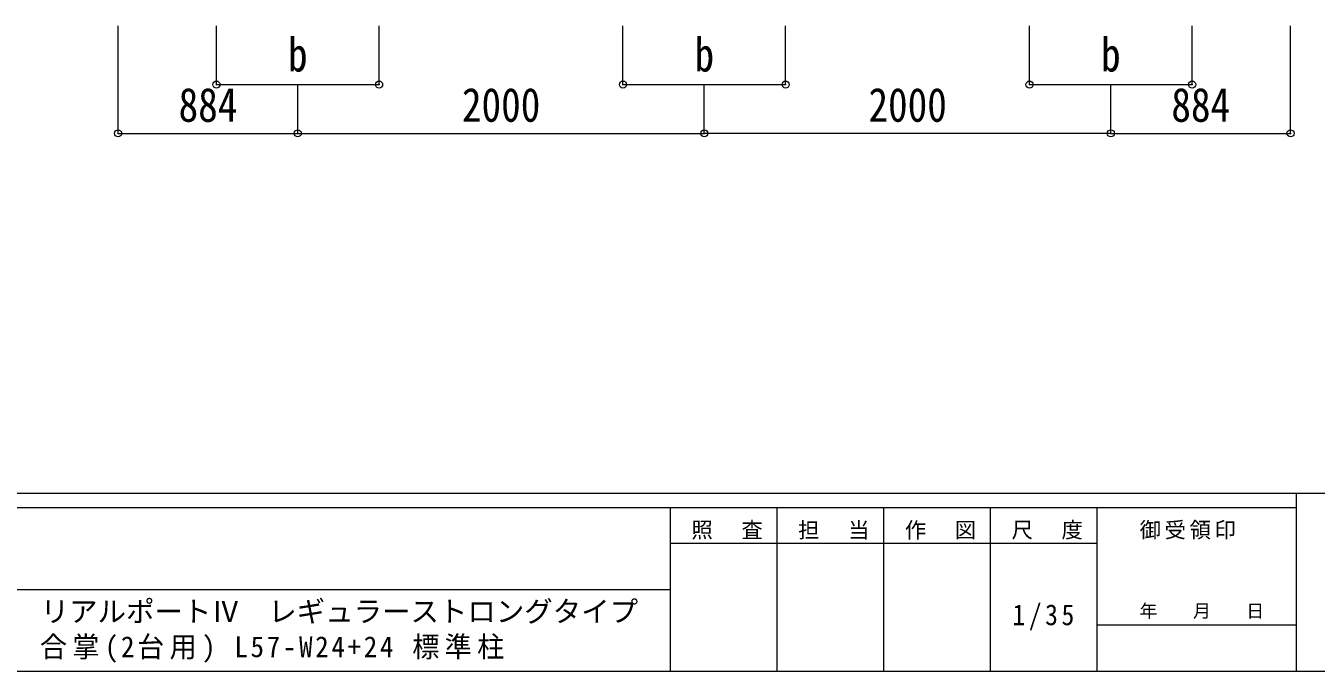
# Model space of a CAD drawing. Units: millimetres at full size, sheet at 1:35. Extents: x -9783 to 9892, y -6828 to 6752.
# Drawn here: x 36 to 6384, y -6828 to -3654 of the extents above; entities that cross this region are included whole.
import ezdxf
from ezdxf.enums import TextEntityAlignment as Align

# ---------------------------------------------------------------- set-up
doc = ezdxf.new("R2010")
doc.units = ezdxf.units.MM
doc.header["$LTSCALE"] = 35
doc.header["$PDMODE"] = 32
doc.header["$PDSIZE"] = 35
doc.layers.add('0-A_寸法', color=6, linetype='Continuous', lineweight=9)
doc.layers.add('F-0_240', color=7, linetype='Continuous', lineweight=9)
doc.styles.add('ＭＳ ゴシック', font='')
doc.styles.get('ＭＳ ゴシック').set_extended_font_data('MS Gothic')

msp = doc.modelspace()

# ---------------------------------------------------------------- linework, layer by layer
at = {"layer": '0-A_寸法'}
for p, q in [((490.08, -4183.04), (490.08, -3654.09)), ((974.07, -3943.06), (974.07, -3654.09)), ((1774.07, -3943.06), (1774.07, -3654.09)), ((2974.07, -3943.06), (2974.07, -3654.09)), ((3774.07, -3943.06), (3774.07, -3654.09)), ((4974.07, -3943.06), (4974.07, -3654.09)), ((5774.07, -3943.06), (5774.07, -3654.09)), ((6258.07, -4183.04), (6258.07, -3654.09)), ((974.07, -3943.06), (1774.07, -3943.06)), ((1374.07, -4183.04), (1374.07, -3943.06)), ((2974.07, -3943.06), (3774.07, -3943.06)), ((3374.07, -4183.04), (3374.07, -3943.06)), ((4974.07, -3943.06), (5774.07, -3943.06)), ((5374.07, -4183.04), (5374.07, -3943.06)), ((490.08, -4183.04), (1374.07, -4183.04)), ((1374.07, -4183.04), (3374.07, -4183.04)), ((5374.07, -4183.04), (3374.07, -4183.04)), ((5374.07, -4183.04), (6258.07, -4183.04))]:
    msp.add_line(p, q, dxfattribs=at)
for p in [(974.07, -3943.06), (1774.07, -3943.06), (2974.07, -3943.06), (3774.07, -3943.06), (4974.07, -3943.06), (5774.07, -3943.06), (490.08, -4183.04), (1374.07, -4183.04), (3374.07, -4183.04), (5374.07, -4183.04), (6258.07, -4183.04)]:
    msp.add_point(p, dxfattribs=at)
at = {"layer": 'F-0_240', "color": 5}
for p, q in [((-9783.03, -5953.1), (9396.97, -5953.1)), ((6285.75, -5953.1), (6285.75, -6828.1)), ((-9783.03, -6023.1), (6285.75, -6023.1)), ((3205.75, -6023.1), (3205.75, -6828.1)), ((3730.75, -6023.1), (3730.75, -6828.1)), ((4255.75, -6023.1), (4255.75, -6828.1)), ((4780.75, -6023.1), (4780.75, -6828.1)), ((5305.75, -6023.1), (5305.75, -6828.1)), ((3205.75, -6198.1), (5305.75, -6198.1)), ((-3969.25, -6425.6), (3205.75, -6425.6)), ((5305.75, -6600.6), (6285.75, -6600.6)), ((-9783.03, -6828.1), (9396.97, -6828.1))]:
    msp.add_line(p, q, dxfattribs=at)

# ---------------------------------------------------------------- texts
at = {"layer": '0-A_寸法', "color": 7, "style": 'ＭＳ ゴシック', "width": 0.85}
for s, p in [('b', (1325.95, -3928.69)), ('b', (3325.95, -3928.69)), ('b', (5325.95, -3928.69)), ('884', (787.7, -4176.04)), ('2000', (2181.57, -4176.04)), ('2000', (4181.57, -4176.04)), ('884', (5671.69, -4176.04))]:
    msp.add_text(s, height=166.8, dxfattribs=at).set_placement(p, align=Align.BOTTOM_LEFT)
at = {"layer": 'F-0_240', "style": 'ＭＳ ゴシック'}
for s, height, p in [('リアルポートⅣ\u3000レギュラーストロングタイプ', 102.6, (109.35, -6616.22)), ('年\u3000\u3000月\u3000\u3000日', 64.15, (5515.76, -6583.1))]:
    msp.add_text(s, height=height, dxfattribs=at).set_placement(p, align=Align.BOTTOM_LEFT)
at = {"layer": 'F-0_240', "attachment_point": 7, "style": 'ＭＳ ゴシック'}
for s, insert, char_height in [('\\T1.17;照\u3000査', (3310.76, -6180.6), 76.98), ('\\T1.17;担\u3000当', (3835.76, -6180.6), 76.98), ('\\T1.17;作\u3000図', (4360.75, -6180.6), 76.98), ('\\T1.17;尺\u3000度', (4885.76, -6180.6), 76.98), ('\\T1.17;御受領印', (5515.75, -6180.6), 76.98), ('\\T1.28;\\W0.9;1/35', (4890.13, -6626.85), 102.6), ('\\T1.2;\\W0.95;合掌(2台用)\\~L57-W24+24\\~標準柱', (105.77, -6786.55), 102.6)]:
    msp.add_mtext(s, dxfattribs=dict(at, insert=insert, char_height=char_height))

doc.saveas('drawing.dxf')
